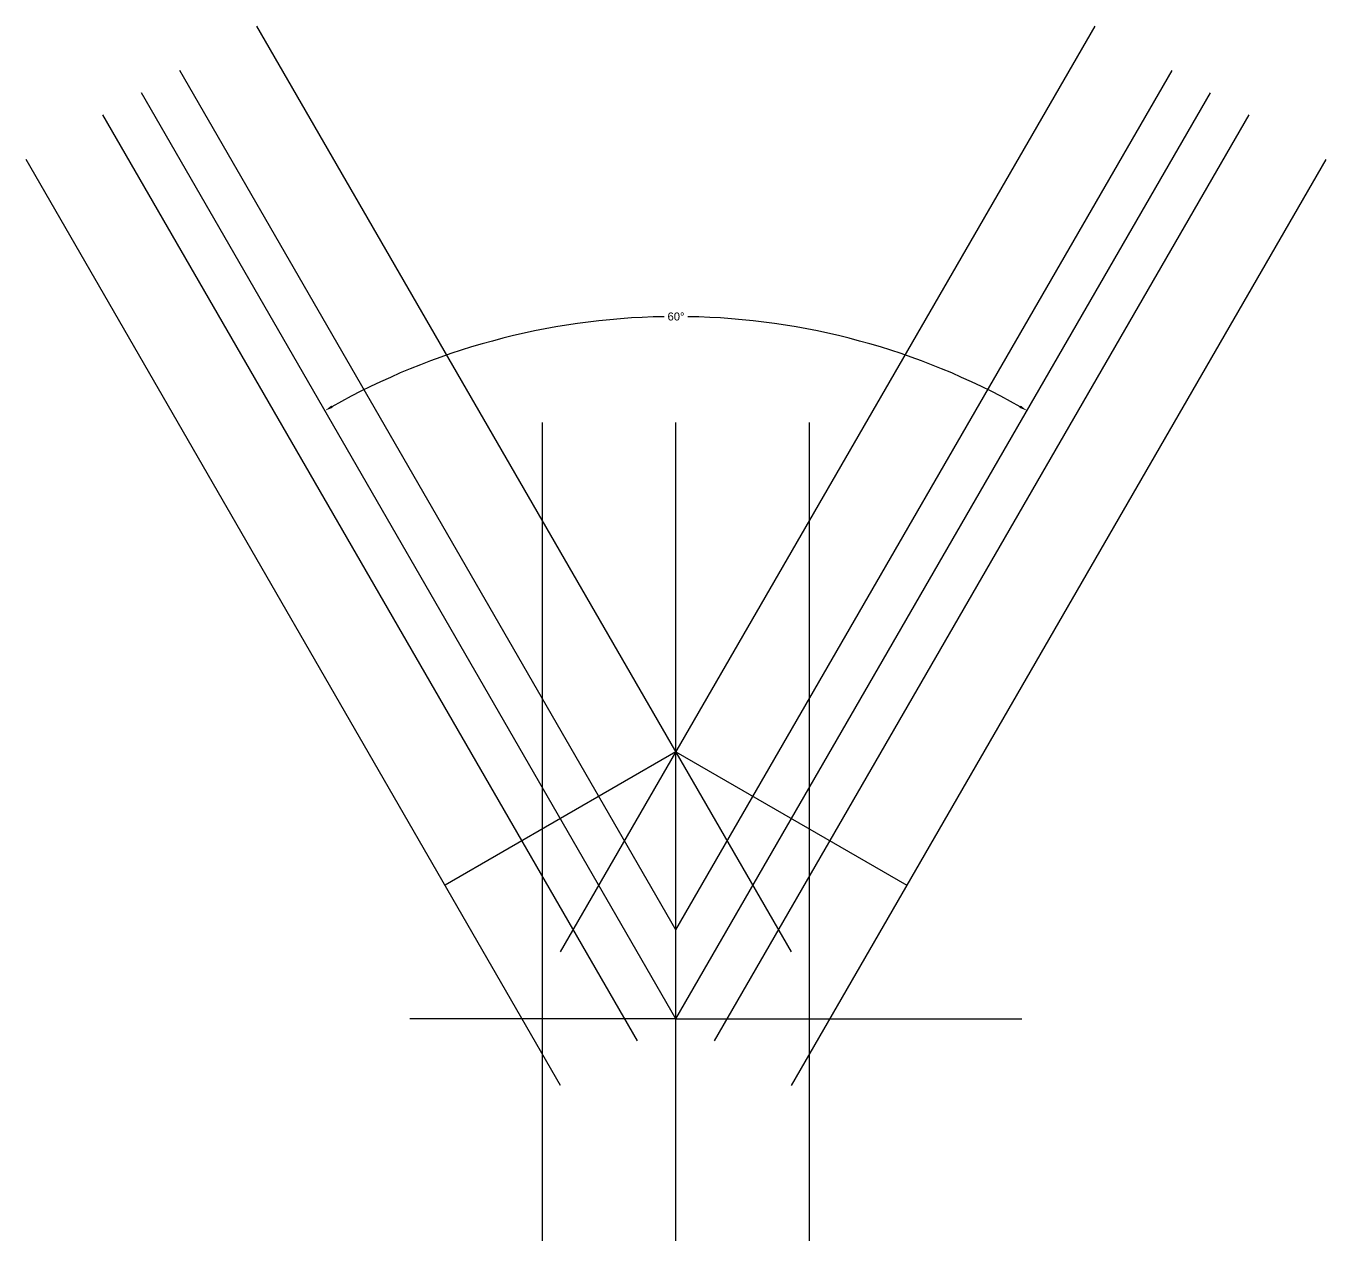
# Model space of a CAD drawing. Header units: inches. Extents: x -313 to 1965, y -639 to 520.
# Drawn here: x 16.66 to 45.9, y -0.73 to 26.59 of the extents above; entities that cross this region are included whole.
import ezdxf

# ---------------------------------------------------------------- set-up
doc = ezdxf.new("R2010")
doc.units = ezdxf.units.IN
doc.header["$MEASUREMENT"] = 0
doc.styles.get("Standard").update_dxf_attribs({"font": 'arial.ttf'})
doc.dimstyles.get("Standard").update_dxf_attribs({"dimtxt": 0.18, "dimasz": 0.18, "dimexe": 0.18, "dimexo": 0.0625, "dimgap": 0.09, "dimtad": 0, "dimtih": 1, "dimtoh": 1, "dimdec": 4, "dimzin": 0, "dimdsep": 46, "dimtxsty": 'Standard', "dimcen": 0.09, "dimadec": 0, "dimazin": 0, "dimtfac": 1, "dimtdec": 4, "dimtofl": 0, "dimtmove": 0, "dimatfit": 3, "dimfxl": 1, "dimtolj": 1, "dimtzin": 0, "dimarcsym": 0})

# ---------------------------------------------------------------- blocks, each defined once
blk = doc.blocks.new('*D1')
at = {"color": 0, "lineweight": -2, "transparency": 16777216}
for start, end in [(90.969, 119.3469), (60.6531, 89.031)]:
    blk.add_arc((31.283, 4.266), 15.79, start, end, dxfattribs=at)
at = {"color": 0, "transparency": 16777216}
for points in [[(23.559, 18.004), (23.53, 18.056), (23.388, 17.941)], [(39.037, 18.056), (39.007, 18.004), (39.178, 17.941)]]:
    blk.add_solid(points, dxfattribs=at)
at = {"layer": 'Defpoints', "color": 0, "transparency": 16777216}
for p in [(19.26, 25.091), (43.306, 25.091), (34.025, 19.817), (31.283, 4.266), (31.283, 4.266)]:
    blk.add_point(p, dxfattribs=at)
at = {"color": 0, "transparency": 16777216, "insert": (31.283, 20.057), "char_height": 0.18, "attachment_point": 5}
blk.add_mtext('\\A1;60°', dxfattribs=at)

msp = doc.modelspace()

# ---------------------------------------------------------------- linework, layer by layer
for points in [[(33.88129, 5.76613), (21.85803, 26.59102)], [(28.68514, 5.76613), (40.7084, 26.59102)], [(31.28321, 6.26613), (20.12598, 25.59102)], [(31.28321, 6.26613), (42.44045, 25.59102)], [(31.28321, 4.26613), (19.25995, 25.09102)], [(31.28321, 4.26613), (43.30647, 25.09102)], [(30.41719, 3.76613), (18.39393, 24.59102)], [(32.14924, 3.76613), (44.1725, 24.59102)], [(28.68514, 2.76613), (16.66188, 23.59102)], [(33.88129, 2.76613), (45.90455, 23.59102)], [(28.28321, -0.73387), (28.28321, 17.67043)], [(31.28321, -0.73387), (31.28321, 17.67043)], [(34.28321, -0.73387), (34.28321, 17.67043)], [(31.28321, 10.26613), (26.08706, 7.26613)], [(31.28321, 10.26613), (36.47937, 7.26613)], [(31.28321, 4.26613), (25.29907, 4.26613)], [(31.28321, 4.26613), (39.06468, 4.26613)]]:
    msp.add_lwpolyline(points)

# ---------------------------------------------------------------- dimensions: what is measured, and where the dimension line sits
dim = msp.add_angular_dim_2l(base=(34.0252, 19.81672), line1=((31.28321, 4.26613), (43.30647, 25.09102)), line2=((31.28321, 4.26613), (19.25995, 25.09102)), dimstyle='Standard')
dim.commit()
dim.dimension.update_dxf_attribs({"geometry": '*D1', "text_midpoint": (31.28321, 20.05661)})

doc.saveas('drawing.dxf')
